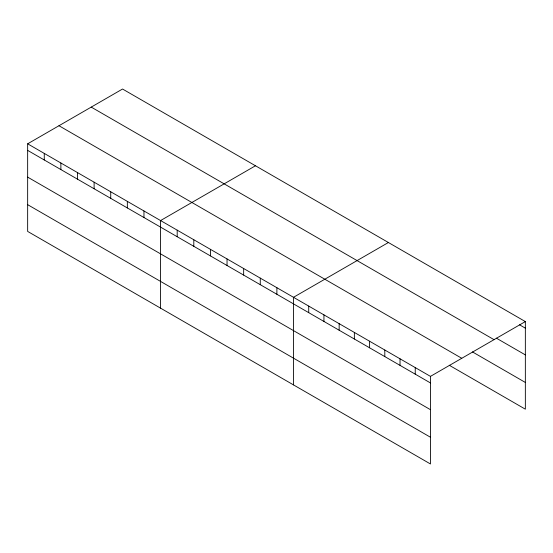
<?xml version="1.0" encoding="UTF-8"?>
<svg xmlns="http://www.w3.org/2000/svg" width="553" height="553" viewBox="0 0 553 553"><rect width="100%" height="100%" fill="white"/><g stroke="black" fill="none" stroke-linecap="round" stroke-linejoin="round"><path stroke-width="0.83" d="M430.455 409.683L430.455 376.372L27.65 143.815L27.65 231.417L430.455 463.974L430.455 409.683L27.65 177.126M449.264 365.257L525.35 409.185L525.35 321.583L122.545 89.026L27.65 143.815M255.472 165.769L160.577 220.557L160.577 308.159M388.393 242.518L293.505 297.3L293.505 384.902M430.455 376.372L525.35 321.583M519.55 324.811L525.35 328.157M496.366 338.159L525.35 354.895M91.231 107.109L494.036 339.666M472.456 351.908L525.35 382.448M58.964 125.731L461.769 358.289M27.65 150.381L430.455 382.946M27.65 204.672L430.455 437.236M415.241 367.586L415.241 374.16M400.026 358.8L400.026 365.374M384.805 350.014L384.805 356.588M369.591 341.229L369.591 347.802M354.369 332.443L354.369 339.017M339.155 323.657L339.155 330.231M323.94 314.871L323.94 321.445M308.719 306.086L308.719 312.659M276.887 287.705L276.887 294.279M260.269 278.118L260.269 284.684M243.659 268.523L243.659 275.097M227.041 258.928L227.041 265.502M210.423 249.334L210.423 255.908M193.806 239.746L193.806 246.313M177.195 230.152L177.195 236.719M143.96 210.963L143.96 217.536M127.342 201.368L127.342 207.942M110.731 191.78L110.731 198.347M94.114 182.186L94.114 188.76M77.496 172.591L77.496 179.165M60.878 162.997L60.878 169.571M44.268 153.402L44.268 159.976"/></g></svg>
